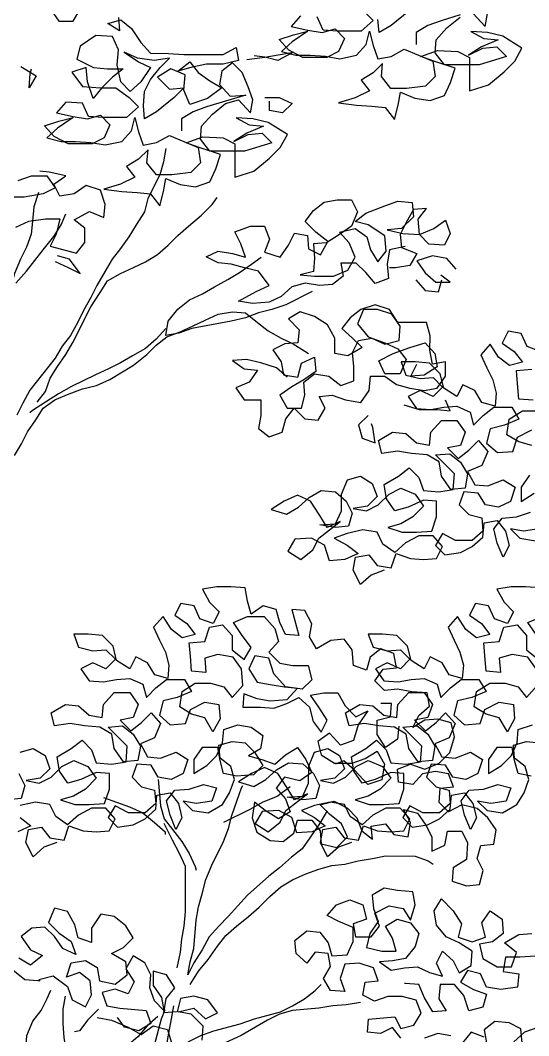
# Model space of a CAD drawing. Header units: inches. Extents: x 350994 to 353538, y 1581369 to 1583842.
# Drawn here: x 351454.016 to 351454.712, y 1583738.46 to 1583739.849 of the extents above; entities that cross this region are included whole.
import ezdxf

# ---------------------------------------------------------------- set-up
doc = ezdxf.new("R2010")
doc.units = ezdxf.units.IN
doc.header["$MEASUREMENT"] = 0
doc.linetypes.add('1', pattern=[0])
doc.layers.add('TREE', color=81, linetype='1')

# ---------------------------------------------------------------- blocks, each defined once
blk = doc.blocks.new('TREE_4')
at = {"color": 94}
for points in [[(1550.9, 7834.1), (1507.5, 7799.5), (1478.5, 7782.2), (1475.7, 7814)], [(1441, 7834.2), (1464.1, 7811.1), (1435.2, 7785.1), (1377.3, 7785.1), (1342.6, 7788.1), (1328.2, 7819.9)], [(1287.7, 7822.8), (1264.6, 7796.8), (1305.1, 7788.1), (1339.8, 7782.3), (1371.6, 7790.9), (1394.7, 7767.8), (1380.2, 7736), (1351.3, 7721.6), (1293.4, 7721.6), (1258.8, 7739), (1235.6, 7765), (1270.4, 7776.6), (1305.1, 7785.2), (1267.4, 7759.2), (1241.4, 7736.1), (1276.1, 7727.4), (1310.8, 7727.4), (1348.4, 7724.5), (1383.1, 7718.6), (1423.5, 7727.3), (1446.7, 7753.3), (1455.4, 7785.1), (1464, 7750.4), (1475.6, 7718.6), (1507.4, 7724.3), (1539.2, 7741.6), (1608.6, 7712.7), (1614.3, 7675.1), (1591.2, 7652), (1544.9, 7646.2), (1507.3, 7646.2), (1484.2, 7675.2), (1487.1, 7707), (1464, 7683.9), (1435.1, 7666.6), (1455.3, 7640.5), (1420.6, 7623.2), (1380.1, 7611.7), (1423.4, 7605.8), (1461, 7602.9), (1492.8, 7600), (1515.9, 7571.1), (1524.6, 7605.8), (1530.4, 7637.6), (1565.1, 7623.1), (1602.7, 7617.2), (1637.4, 7628.8), (1651.9, 7660.6), (1663.5, 7695.3), (1611.5, 7712.7), (1579.7, 7724.2), (1620.2, 7738.7), (1669.3, 7735.7), (1698.2, 7721.2), (1698.1, 7640.3), (1744.4, 7654.7), (1782, 7686.5), (1808.1, 7712.5), (1825.5, 7744.3), (1779.2, 7773.2), (1741.6, 7781.9), (1701.2, 7784.9), (1733, 7767.5), (1767.6, 7764.6), (1727.2, 7747.2), (1695.3, 7727), (1730, 7744.3), (1764.7, 7747.2), (1787.8, 7724.1), (1721.3, 7703.9), (1637.5, 7704), (1614.4, 7732.9), (1617.3, 7764.7), (1643.3, 7793.6), (1675.2, 7819.6)], [(1707, 7828.2), (1735.9, 7796.4), (1741.7, 7828.2)], [(1675.2, 7825.4), (1628.9, 7810.9), (1597.1, 7799.4), (1568.2, 7782.1), (1568.1, 7753.2)], [(680.5, 7838.8), (700.7, 7809.8), (735.4, 7809.8), (752.7, 7838.7)], [(845.2, 7818.4), (848.1, 7786.6), (819.2, 7803.9), (851, 7812.6), (877, 7792.3), (900.1, 7757.6), (923.2, 7731.6), (966.6, 7731.5), (1004.2, 7728.6), (1099.6, 7728.5), (1131.4, 7745.8), (1137.2, 7714), (1099.6, 7705.4), (1059.1, 7705.4), (1021.5, 7696.8), (989.7, 7688.1), (1018.6, 7711.2), (1038.8, 7685.2), (1067.7, 7664.9), (1096.6, 7647.5), (1061.9, 7621.6), (1018.5, 7607.1), (1004.1, 7641.9), (1007, 7679.4), (972.3, 7693.9), (940.5, 7673.7), (969.4, 7644.8), (1004.1, 7647.6), (981, 7624.5), (937.6, 7589.9), (908.6, 7572.5), (905.8, 7604.4), (908.7, 7639), (923.2, 7667.9), (946.3, 7696.8), (969.5, 7719.9), (931.9, 7714.2), (891.4, 7720), (859.6, 7734.5), (894.3, 7711.3), (923.2, 7696.9), (900, 7662.2), (874, 7639.1), (850.9, 7662.2), (842.2, 7702.7), (845.2, 7740.3), (830.7, 7772.1), (790.3, 7775), (752.7, 7749.1), (744, 7717.3), (784.4, 7697), (819.1, 7694.1), (856.7, 7694), (830.7, 7673.8), (804.6, 7647.8), (784.3, 7621.8), (769.9, 7662.3), (767.1, 7697), (732.4, 7685.5), (758.4, 7650.8), (801.7, 7647.8), (839.3, 7647.8), (871.1, 7624.6), (894.2, 7601.5), (865.3, 7575.5), (807.4, 7575.5), (772.7, 7578.5), (758.3, 7610.3), (717.8, 7613.2), (694.7, 7587.2), (735.2, 7578.5), (769.8, 7572.7), (801.7, 7581.3), (824.8, 7558.2), (810.3, 7526.4), (781.4, 7511.9), (723.5, 7512), (688.9, 7529.4), (665.7, 7555.4), (700.5, 7567), (735.2, 7575.6), (697.5, 7549.6), (671.5, 7526.5), (706.2, 7517.8), (740.9, 7517.8), (778.5, 7514.8), (813.2, 7509), (853.6, 7517.7), (876.8, 7543.7), (885.5, 7575.5), (894.1, 7540.8), (905.7, 7508.9), (937.5, 7514.7), (969.3, 7532), (1038.7, 7503), (1044.4, 7465.4), (1021.3, 7442.3), (975, 7436.6), (937.4, 7436.6), (914.3, 7465.6), (917.2, 7497.4), (894.1, 7474.3), (865.2, 7456.9), (885.4, 7430.9), (850.7, 7413.6), (810.2, 7402.1), (853.5, 7396.2), (891.1, 7393.3), (922.9, 7390.4), (946, 7361.4), (954.7, 7396.1), (960.5, 7427.9), (995.2, 7413.4), (1032.8, 7407.6), (1067.5, 7419.2), (1082, 7451), (1093.6, 7485.6), (1041.6, 7503), (1009.8, 7514.6), (1050.3, 7529), (1099.4, 7526.1), (1128.3, 7511.6), (1128.2, 7430.7), (1174.5, 7445.1), (1212.1, 7476.9), (1238.2, 7502.9), (1255.6, 7534.6), (1209.3, 7563.6), (1171.7, 7572.3), (1131.3, 7575.2), (1163.1, 7557.9), (1197.7, 7554.9), (1157.3, 7537.6), (1125.4, 7517.4), (1160.1, 7534.7), (1194.8, 7537.6), (1217.9, 7514.4), (1151.4, 7494.3), (1067.6, 7494.3), (1044.5, 7523.3), (1047.4, 7555.1), (1073.4, 7584), (1105.3, 7610), (1137.1, 7618.6), (1166, 7586.8), (1171.8, 7618.6), (1160.2, 7650.4), (1145.8, 7685.1), (1122.7, 7708.2), (1096.7, 7688), (1090.9, 7656.2), (1116.9, 7627.3), (1154.4, 7630.1), (1105.3, 7615.7), (1059, 7601.3), (1027.2, 7589.8), (998.3, 7572.5), (998.2, 7543.6)], [(1157.4, 7716.9), (1200.8, 7722.6), (1270.2, 7734.1), (1232.6, 7713.9), (1200.8, 7722.6), (1174.8, 7725.5)], [(608.1, 7700), (645.6, 7676.9), (628.2, 7648), (631.2, 7682.7), (634.1, 7694.2)], [(1200.7, 7624.3), (1235.4, 7624.3), (1267.2, 7609.8), (1244, 7586.7), (1212.2, 7592.5), (1212.3, 7615.6)], [(960.6, 7500.2), (954.8, 7468.4), (946.1, 7436.6), (917.1, 7378.8), (908.4, 7347), (888.2, 7315.2), (870.8, 7286.3), (850.5, 7257.4), (830.3, 7231.4), (812.9, 7202.5), (792.6, 7167.9), (778.1, 7139), (760.7, 7107.2), (746.3, 7078.3), (728.9, 7046.5), (708.6, 7020.5), (691.3, 6991.6), (630.5, 6913.6), (613.1, 6881.8), (598.6, 6852.9)], [(596, 7173.8), (622.1, 7202.7), (662.6, 7254.7), (688.6, 7286.5), (706, 7315.4), (717.6, 7341.4)], [(602, 7422.5), (633.8, 7434), (671.4, 7434), (691.6, 7405.1), (662.7, 7390.6), (616.4, 7382), (581.7, 7382)], [(596.1, 7309.7), (627.9, 7324.2), (668.4, 7329.9), (703.1, 7329.9), (694.4, 7292.3), (679.9, 7263.4), (743.5, 7246), (763.8, 7272), (763.8, 7306.7), (737.8, 7326.9), (775.4, 7347.1), (810.1, 7332.7), (813, 7364.5), (801.5, 7399.2), (766.8, 7410.8), (737.9, 7390.6), (703.2, 7384.8), (688.7, 7413.7), (717.7, 7433.9), (677.2, 7442.7), (654.1, 7445.6)], [(651.1, 7393.5), (639.5, 7358.8), (636.6, 7324.1), (633.7, 7292.3), (622.1, 7260.5), (607.6, 7231.7), (593.1, 7197), (575.7, 7133.4), (569.9, 7101.6), (564.1, 7066.9), (555.4, 7032.2), (543.8, 6994.6), (540.9, 6980.2)], [(647.8, 6884.7), (668, 6910.7), (679.6, 6942.5), (697, 6971.4), (717.3, 7000.2), (734.7, 7029.1), (778.1, 7115.8), (801.3, 7150.5), (818.6, 7179.4), (850.5, 7196.7), (882.3, 7211.2), (911.2, 7225.6), (940.1, 7242.9), (966.2, 7266), (989.3, 7289.1), (1015.4, 7312.2), (1047.2, 7338.2), (1073.2, 7364.2), (1084.8, 7381.6)], [(1541.5, 7262.6), (1503.9, 7254), (1498.1, 7219.3), (1501, 7184.6), (1469.2, 7173), (1446.1, 7199.1), (1423, 7222.2), (1385.4, 7222.3), (1391.1, 7190.5), (1365.1, 7170.2), (1333.3, 7167.4), (1298.6, 7173.2), (1266.8, 7164.5), (1240.7, 7141.4), (1211.8, 7127), (1171.3, 7124.2), (1136.6, 7130), (1180, 7153.1), (1211.8, 7167.5), (1185.9, 7202.2), (1151.2, 7210.9), (1119.4, 7219.6), (1087.6, 7222.5), (1058.7, 7237), (1087.6, 7251.4), (1122.3, 7245.6), (1154.1, 7236.9), (1142.5, 7268.7), (1128.1, 7297.7), (1165.7, 7312.1), (1200.4, 7312.1), (1211.9, 7280.2), (1200.4, 7248.5), (1237.9, 7236.9), (1258.2, 7265.8), (1272.7, 7294.6), (1304.5, 7288.8), (1307.3, 7257), (1336.2, 7242.5), (1353.6, 7274.3), (1324.7, 7297.5), (1298.7, 7323.5), (1319, 7349.5), (1345, 7369.8), (1376.8, 7375.5), (1411.5, 7375.5), (1426, 7346.6), (1411.5, 7311.9), (1382.5, 7291.7), (1350.7, 7271.4), (1318.9, 7268.6), (1321.8, 7233.9), (1318.9, 7202.1), (1287, 7193.4), (1321.7, 7190.5), (1368, 7190.5), (1402.7, 7204.9), (1420.1, 7236.7), (1405.7, 7271.4), (1382.6, 7297.4), (1420.1, 7306.1), (1449, 7285.8), (1457.7, 7254), (1475, 7225.1), (1495.3, 7251.1), (1492.4, 7288.7), (1452, 7314.7), (1420.2, 7323.4), (1446.2, 7343.6), (1492.5, 7360.9), (1524.3, 7372.5), (1559, 7369.6), (1561.8, 7334.9), (1532.9, 7306), (1498.2, 7303.1), (1535.8, 7294.4), (1576.3, 7291.5), (1611, 7305.9), (1639.9, 7326.1), (1651.4, 7294.3), (1637, 7265.4), (1599.4, 7268.3), (1576.3, 7291.5), (1573.4, 7329.1), (1593.7, 7355.1), (1561.9, 7352.2), (1544.5, 7320.4), (1530, 7291.5), (1532.9, 7259.7), (1570.4, 7245.2), (1553.1, 7216.3), (1518.4, 7210.6), (1503.9, 7210.6)], [(691.5, 7225.8), (723.3, 7211.3), (752.2, 7196.8), (726.2, 7231.5), (697.3, 7240.2)], [(1315.9, 7152.9), (1252.3, 7121.2), (1217.6, 7109.7), (1185.8, 7101), (1153.9, 7089.5), (1119.2, 7080.8), (1023.8, 7063.6), (992, 7052), (960.2, 7046.3), (966, 7081), (989.2, 7109.9), (1018.1, 7133), (1049.9, 7147.4), (1078.8, 7164.7), (1110.7, 7182), (1139.6, 7199.4), (1168.5, 7219.6), (1191.7, 7236.9)], [(1665.8, 7207.6), (1642.7, 7233.6), (1608, 7239.4), (1570.4, 7227.9), (1590.6, 7198.9), (1616.6, 7175.8), (1651.3, 7175.8), (1628.2, 7193.1)], [(1567.5, 7181.6), (1590.6, 7155.6), (1622.4, 7152.7), (1631.1, 7181.6)], [(592.7, 6754.6), (610.1, 6783.5), (624.6, 6812.4), (644.9, 6841.3), (662.2, 6870.2), (691.2, 6890.4), (725.9, 6904.8), (757.7, 6916.4), (792.4, 6925), (824.2, 6939.4), (882.1, 6974.1), (913.9, 7000.1), (937, 7023.2), (963.1, 7043.4), (994.9, 7054.9), (1026.7, 7069.4), (1055.6, 7083.8), (1087.5, 7098.2), (1122.2, 7104), (1154, 7101), (1182.9, 7077.9), (1208.9, 7057.6), (1240.6, 7040.2), (1269.5, 7025.8), (1298.4, 7008.4), (1307.1, 7002.6)], [(1255, 6944.8), (1229, 6968), (1191.4, 6979.6), (1156.7, 6988.3), (1122, 6985.4), (1150.9, 6965.2), (1182.7, 6962.2), (1162.5, 6933.3), (1130.7, 6918.9), (1150.9, 6890), (1191.4, 6889.9), (1191.3, 6852.4), (1185.5, 6820.6), (1211.5, 6800.3), (1243.3, 6811.8), (1252, 6843.6), (1272.3, 6869.6), (1298.3, 6843.6), (1330.1, 6840.7), (1347.5, 6869.6), (1333, 6898.5), (1364.8, 6901.3), (1396.6, 6889.8), (1434.2, 6883.9), (1454.5, 6912.8), (1457.4, 6947.5), (1492.1, 6947.5), (1521, 6927.2), (1552.8, 6918.5), (1587.5, 6912.7), (1619.3, 6918.5), (1639.6, 6947.4), (1639.6, 6982.1), (1607.8, 6976.3), (1602, 7011), (1602.1, 7045.7), (1593.4, 7077.5), (1524, 7077.6), (1503.8, 7109.4), (1469.1, 7121), (1434.4, 7109.5), (1408.4, 7089.2), (1388.1, 7063.2), (1414.1, 7040.1), (1437.2, 7016.9), (1402.5, 6996.7), (1370.7, 7002.5), (1370.8, 7040.1), (1353.4, 7071.9), (1321.6, 7092.2), (1287, 7103.8), (1258, 7086.5), (1284, 7060.4), (1281.1, 7028.6), (1249.3, 7025.8), (1220.4, 7011.4), (1240.6, 6982.4), (1246.3, 6950.6), (1281, 6944.8), (1289.7, 6979.5), (1321.6, 6993.9), (1324.4, 6959.2), (1295.5, 6939), (1266.6, 6921.7), (1237.6, 6901.5), (1254.9, 6869.6), (1289.6, 6869.6), (1298.3, 6901.4), (1295.5, 6933.2), (1321.5, 6953.4), (1356.2, 6947.6), (1385.1, 6924.5), (1416.9, 6936), (1416.9, 6970.7), (1414.1, 7005.4), (1428.6, 7034.3), (1460.4, 7040), (1492.2, 7025.6), (1526.9, 7034.2), (1529.8, 7068.9), (1509.6, 7097.8), (1474.9, 7109.4), (1440.2, 7109.5), (1425.7, 7074.8), (1451.7, 7042.9), (1492.2, 7028.4), (1524, 7014), (1544.2, 6987.9), (1529.7, 6953.2), (1492.1, 6953.3), (1477.7, 6985.1), (1512.4, 7002.4), (1552.9, 7016.8), (1590.5, 7028.4), (1613.6, 7002.3), (1619.3, 6970.5), (1587.5, 6950.3), (1555.7, 6947.4), (1570.2, 6976.3)], [(1490.8, 6476.1), (1458.9, 6464.5), (1432.9, 6441.4), (1415.6, 6476.1), (1421.4, 6507.9), (1453.2, 6513.7), (1473.4, 6487.6), (1508.1, 6481.8), (1519.7, 6516.5), (1554.4, 6504.9), (1586.2, 6502), (1618, 6504.9), (1632.5, 6533.8), (1609.4, 6559.8), (1574.7, 6559.8), (1542.9, 6542.5), (1516.8, 6519.4), (1487.9, 6539.7), (1473.5, 6568.6), (1438.8, 6574.4), (1401.2, 6565.8), (1369.4, 6554.2), (1401.2, 6536.9), (1427.2, 6516.6), (1395.4, 6502.2), (1357.8, 6499.3), (1346.2, 6536.9), (1314.5, 6554.3), (1274, 6551.4), (1256.6, 6522.5), (1288.4, 6502.3), (1317.3, 6525.4), (1331.8, 6554.3), (1383.9, 6594.7), (1352.1, 6580.3), (1334.7, 6609.2), (1311.6, 6643.9), (1279.9, 6658.4), (1248, 6644), (1216.2, 6623.8), (1253.8, 6612.2), (1282.7, 6629.5), (1308.8, 6652.6), (1337.7, 6669.9), (1372.4, 6667), (1398.4, 6643.8), (1412.8, 6614.9), (1404.1, 6583.1), (1372.3, 6580.3), (1334.7, 6586.1), (1372.3, 6588.9), (1386.8, 6620.7), (1386.8, 6661.2), (1401.3, 6695.9), (1433.1, 6704.5), (1462, 6687.2), (1473.6, 6655.3), (1450.4, 6632.2), (1415.7, 6626.5), (1447.5, 6620.7), (1476.4, 6635.1), (1502.5, 6661.1), (1531.4, 6675.5), (1566.1, 6661), (1586.3, 6632.1), (1560.3, 6606.1), (1531.3, 6588.8), (1499.5, 6580.1), (1534.2, 6568.6), (1568.9, 6568.5), (1606.5, 6571.4), (1618.1, 6606.1), (1618.1, 6643.6), (1586.3, 6646.6), (1548.7, 6629.3), (1516.9, 6620.6), (1496.7, 6649.5), (1490.9, 6684.2), (1525.7, 6704.4), (1551.7, 6724.7), (1574.8, 6701.5), (1586.3, 6669.7), (1623.9, 6666.8), (1658.6, 6672.5), (1661.6, 6710.1), (1615.3, 6756.4), (1650, 6759.3), (1676, 6739), (1693.4, 6710.1), (1687.5, 6675.4), (1652.8, 6672.5), (1629.7, 6704.4), (1624, 6739.1), (1595.1, 6756.4), (1557.5, 6759.4), (1522.8, 6765.2), (1485.2, 6759.4), (1476.6, 6791.2), (1511.3, 6811.4), (1543.1, 6808.5), (1569.1, 6785.4), (1600.9, 6779.6), (1603.8, 6811.4), (1629.9, 6840.2), (1667.5, 6840.2), (1687.7, 6811.3), (1676.1, 6779.5), (1644.3, 6773.7), (1670.3, 6747.7), (1696.3, 6767.9), (1719.5, 6791), (1742.6, 6765), (1728.1, 6730.3), (1693.4, 6715.9), (1710.7, 6684), (1742.5, 6681.1), (1780.1, 6695.5), (1809, 6678.2), (1797.4, 6643.5), (1768.5, 6629.1), (1736.7, 6634.9), (1719.3, 6663.8), (1684.6, 6666.7), (1673.1, 6634.9), (1696.2, 6611.8), (1728, 6603.1), (1730.8, 6571.3), (1704.8, 6548.2), (1664.3, 6548.2), (1632.5, 6565.6), (1615.1, 6536.7), (1638.2, 6513.5), (1675.8, 6519.3), (1704.8, 6533.7), (1730.8, 6556.8), (1733.7, 6591.5), (1765.5, 6597.3), (1785.8, 6571.2), (1794.4, 6536.5), (1779.9, 6507.6), (1765.5, 6542.3), (1756.8, 6577), (1777.1, 6603), (1811.8, 6605.9), (1846.5, 6617.4)], [(1866.7, 6576.9), (1829.1, 6571.2), (1797.3, 6577), (1820.4, 6553.8), (1858, 6548)], [(1843.7, 6707), (1823.4, 6678.2), (1823.4, 6643.5), (1855.2, 6663.7)], [(1870, 7007.7), (1838.2, 7019.3), (1823.8, 7051.1), (1792, 7056.9), (1777.5, 7028), (1806.4, 7007.8), (1826.6, 6981.7), (1794.8, 6973.1), (1768.8, 6993.4), (1748.6, 7025.2), (1725.4, 6999.2), (1739.9, 6967.4), (1754.3, 6938.4), (1762.9, 6906.6), (1760, 6874.8), (1728.2, 6883.5), (1710.9, 6912.5), (1682, 6926.9), (1667.5, 6898), (1635.7, 6918.3), (1627.1, 6953), (1601.1, 6979.1), (1566.4, 6982), (1531.7, 6982), (1543.2, 6950.2), (1577.9, 6941.5), (1609.7, 6944.4), (1632.8, 6921.2), (1609.7, 6898.1), (1577.9, 6912.6), (1549, 6898.1), (1569.2, 6869.2), (1603.9, 6866.3), (1635.7, 6872), (1667.5, 6874.9), (1699.3, 6860.4), (1707.9, 6828.6), (1731.1, 6851.7), (1757.1, 6871.9), (1800.5, 6871.9), (1817.8, 6843), (1783.1, 6828.5), (1748.4, 6819.9), (1739.7, 6785.2), (1765.7, 6762.1), (1803.3, 6764.9), (1814.9, 6799.6), (1849.6, 6816.9)], [(1849.6, 6779.3), (1817.8, 6788), (1788.9, 6805.4), (1794.7, 6843), (1826.5, 6863.2), (1864.1, 6863.2)], [(1852.5, 6889.2), (1817.9, 6892.1), (1815, 6929.7), (1812.1, 6961.5), (1849.7, 6964.4)], [(960.2, 7063.6), (937.1, 7037.6), (911, 7014.5), (879.2, 6997.2), (850.3, 6979.9), (821.3, 6965.5), (789.5, 6951), (731.7, 6922.2), (699.8, 6904.8), (636.2, 6864.4), (630.4, 6858.7)], [(1538.3, 6878.1), (1575.9, 6866.5), (1619.2, 6866.4), (1651, 6863.5), (1639.5, 6889.5)], [(1451.5, 6852.1), (1428.4, 6829), (1437, 6797.2), (1468.8, 6785.6), (1463.1, 6823.2), (1460.2, 6831.9)], [(696, 5814.8), (664.1, 5803.3), (638.1, 5780.2), (620.8, 5814.9), (626.6, 5846.7), (658.4, 5852.5), (678.6, 5826.4), (713.3, 5820.6), (724.9, 5855.3), (759.6, 5843.7), (791.4, 5840.8), (823.2, 5843.6), (837.7, 5872.5), (814.6, 5898.6), (779.9, 5898.6), (748.1, 5881.3), (722, 5858.2), (693.1, 5878.4), (678.7, 5907.4), (644, 5913.2), (606.4, 5904.5)], [(606.4, 5875.6), (632.4, 5855.4), (600.6, 5840.9)], [(603.6, 5982.6), (618, 5953.7), (609.3, 5921.9), (577.5, 5919)], [(606.5, 6034.7), (638.3, 6043.3), (667.2, 6025.9), (678.8, 5994.1), (655.6, 5971), (620.9, 5965.2), (652.7, 5959.4), (681.6, 5973.9), (707.7, 5999.9), (736.6, 6014.3), (771.3, 5999.8), (791.5, 5970.9), (765.5, 5944.9), (736.5, 5927.6), (704.7, 5918.9), (739.4, 5907.3), (774.1, 5907.3), (811.7, 5910.1), (823.3, 5944.8), (823.3, 5982.4), (791.5, 5985.3), (753.9, 5968), (722.1, 5959.4), (701.9, 5988.3), (696.1, 6023), (730.9, 6043.2), (756.9, 6063.4), (780, 6040.3), (791.5, 6008.5), (829.1, 6005.5), (863.8, 6011.3), (866.8, 6048.9), (820.5, 6095.2), (855.2, 6098), (881.2, 6077.8), (898.6, 6048.8), (892.7, 6014.2), (858, 6011.3), (834.9, 6043.1), (829.2, 6077.8), (800.3, 6095.2), (762.7, 6098.1), (728, 6103.9), (690.4, 6098.2), (681.8, 6130), (716.5, 6150.2), (748.3, 6147.3), (774.3, 6124.1), (806.1, 6118.3), (809, 6150.1), (835.1, 6179), (872.7, 6179), (892.9, 6150), (881.3, 6118.2), (849.5, 6112.5), (875.5, 6086.4), (901.5, 6106.7), (924.7, 6129.8), (947.8, 6103.7), (933.3, 6069), (898.6, 6054.6), (915.9, 6022.8), (947.7, 6019.9), (985.3, 6034.3), (1014.2, 6016.9), (1002.6, 5982.2), (973.7, 5967.8), (941.9, 5973.6), (924.5, 6002.6), (889.8, 6005.5), (878.3, 5973.7), (901.4, 5950.5), (933.2, 5941.8), (936, 5910), (910, 5886.9), (869.5, 5887), (837.7, 5904.3), (820.3, 5875.4), (843.4, 5852.3), (881, 5858), (910, 5872.5), (936, 5895.6), (938.9, 5930.3), (970.7, 5936), (991, 5910), (999.6, 5875.3), (985.1, 5846.4), (970.7, 5881.1), (962, 5915.8), (982.3, 5941.8), (1017, 5944.6), (1051.7, 5956.2), (1083.5, 5947.5), (1071.9, 5915.7), (1034.3, 5909.9), (1002.5, 5915.7), (1025.6, 5892.6), (1063.2, 5886.8), (1097.9, 5907), (1115.3, 5935.9), (1126.9, 5967.7), (1118.3, 5999.5), (1092.3, 6019.8), (1089.4, 6051.6), (1121.2, 6060.2), (1153, 6057.3), (1176.1, 6034.1), (1196.3, 6002.3), (1173.2, 5979.2), (1132.7, 5976.3), (1100.9, 5982.2), (1092.2, 6014), (1086.5, 6045.8), (1048.9, 6045.8), (1028.6, 6016.9), (1028.6, 5982.2), (1060.4, 6002.4), (1083.6, 6025.5), (1098.1, 6057.3), (1101, 6089.1), (1135.7, 6100.7), (1167.5, 6094.9), (1196.4, 6074.6), (1190.6, 6042.8), (1161.6, 6025.5), (1193.4, 6016.8), (1225.2, 6005.2), (1251.3, 6028.3), (1280.2, 6045.6), (1300.4, 6016.7), (1314.9, 5984.9), (1285.9, 5964.6), (1248.3, 5973.3), (1228.1, 5947.3), (1251.2, 5921.3), (1262.7, 5889.5), (1233.8, 5872.2), (1202, 5892.4), (1176, 5912.7), (1170.2, 5875.1), (1181.7, 5840.4), (1213.5, 5820.1), (1245.3, 5817.2), (1271.3, 5837.4), (1280, 5869.2), (1314.7, 5869.2), (1335, 5843.2), (1337.8, 5811.4), (1375.4, 5802.6), (1401.4, 5828.6), (1387, 5860.5), (1358.1, 5883.6), (1335, 5906.8), (1369.7, 5915.4), (1401.5, 5898), (1424.6, 5874.9), (1436.2, 5843.1), (1462.2, 5822.8), (1459.3, 5854.6), (1494, 5860.4), (1514.2, 5834.3), (1548.9, 5828.5), (1554.7, 5863.2), (1537.4, 5895), (1572.1, 5886.3), (1592.3, 5857.4), (1606.7, 5828.5), (1606.7, 5793.8), (1638.5, 5808.2), (1644.3, 5842.9), (1679, 5842.8), (1693.5, 5813.9), (1690.5, 5773.4), (1658.7, 5753.2), (1655.8, 5721.4), (1690.5, 5709.8), (1722.3, 5712.7), (1731, 5747.4), (1716.6, 5776.3), (1725.3, 5808.1), (1757.1, 5811), (1762.9, 5845.7), (1742.7, 5874.6), (1716.7, 5897.7), (1679.1, 5906.5), (1647.3, 5889.1), (1624.2, 5912.3), (1627.1, 5947), (1658.9, 5949.8), (1647.3, 5981.7), (1615.5, 5987.5), (1583.7, 5981.7), (1560.6, 5955.7), (1525.9, 5961.5), (1523, 5993.3), (1554.8, 6004.9), (1589.5, 5993.3), (1624.2, 6007.7), (1650.3, 6033.7), (1661.9, 6071.3), (1653.2, 6106), (1621.4, 6114.7), (1589.6, 6111.8), (1560.7, 6094.5), (1575.2, 6123.4), (1601.2, 6146.5), (1595.5, 6178.3), (1557.9, 6181.2), (1523.2, 6187.1), (1491.4, 6184.2), (1468.3, 6207.3), (1488.6, 6236.2), (1520.4, 6239.1), (1514.6, 6273.8), (1482.8, 6285.4), (1456.8, 6265.2), (1448.1, 6233.4), (1416.3, 6245), (1413.4, 6282.6), (1393.2, 6308.6), (1361.4, 6305.7), (1326.7, 6285.5), (1309.4, 6314.5), (1315.2, 6346.3), (1297.9, 6378.1), (1266.1, 6381), (1283.4, 6317.4), (1251.5, 6320.3), (1237.1, 6349.2), (1228.5, 6381), (1196.7, 6389.7), (1167.7, 6369.5), (1159.1, 6401.3), (1153.3, 6433.2), (1118.7, 6436.1), (1084, 6436.1), (1049.3, 6430.4), (1066.6, 6398.5), (1089.7, 6375.4), (1075.2, 6346.5), (1043.4, 6358.1), (1029, 6389.9), (997.2, 6395.7), (982.7, 6366.8), (1011.6, 6346.5), (1031.8, 6320.5), (1000, 6311.9), (974, 6332.1), (953.8, 6363.9), (930.6, 6337.9), (945.1, 6306.1), (959.5, 6277.2), (968.1, 6245.4), (965.2, 6213.6), (933.4, 6222.3), (916.1, 6251.2), (887.2, 6265.7), (872.7, 6236.8), (840.9, 6257.1), (832.3, 6291.8), (806.3, 6317.8), (771.6, 6320.7), (736.9, 6320.8), (748.4, 6289), (783.1, 6280.3), (814.9, 6283.1), (838, 6260), (814.9, 6236.9), (783.1, 6251.3), (754.2, 6236.9), (774.4, 6208), (809.1, 6205.1), (840.9, 6210.8), (872.7, 6213.7), (904.5, 6199.2), (913.1, 6167.4), (936.3, 6190.5), (962.3, 6210.7), (1005.7, 6210.7), (1023, 6181.7), (988.3, 6167.3), (953.6, 6158.7), (944.9, 6124), (970.9, 6100.8), (1008.5, 6103.7), (1020.1, 6138.4), (1054.8, 6155.7), (1089.5, 6149.9), (1092.3, 6115.2), (1075, 6083.4), (1054.8, 6118.1), (1023, 6126.8), (994.1, 6144.2), (999.9, 6181.7), (1031.7, 6202), (1069.3, 6201.9), (1101.1, 6193.2), (1121.3, 6167.2), (1147.3, 6196.1), (1144.5, 6236.6), (1124.3, 6265.5), (1086.7, 6271.3), (1054.9, 6262.7), (1057.7, 6228), (1023.1, 6230.9), (1020.2, 6268.5), (1017.3, 6300.3), (1054.9, 6303.1), (1066.5, 6337.8), (1098.3, 6343.6), (1121.4, 6317.5), (1121.4, 6282.8), (1150.3, 6259.7), (1167.7, 6288.6), (1144.6, 6320.4), (1124.4, 6349.3), (1159.1, 6363.8), (1199.5, 6363.7), (1225.5, 6334.8), (1234.2, 6303), (1211, 6277), (1237, 6250.9), (1268.8, 6245.1), (1306.4, 6245.1), (1315.1, 6210.4), (1291.9, 6187.3), (1251.4, 6193.1), (1222.5, 6224.9), (1211, 6262.5), (1176.3, 6268.3), (1161.8, 6236.5), (1182.1, 6204.7), (1213.9, 6198.9), (1248.5, 6193.1), (1280.3, 6190.2), (1254.3, 6161.3), (1213.8, 6158.4), (1182, 6164.2), (1150.2, 6175.8), (1147.3, 6144), (1190.7, 6144), (1222.5, 6141.1), (1254.3, 6152.6), (1283.2, 6167), (1309.2, 6143.9), (1317.9, 6109.2), (1338.1, 6083.1), (1352.6, 6112), (1332.3, 6143.9), (1312.1, 6172.8), (1343.9, 6178.5), (1378.6, 6178.5), (1396, 6146.7), (1422, 6120.6), (1450.9, 6135.1), (1427.7, 6100.4), (1416.1, 6062.8), (1384.3, 6051.3), (1358.3, 6080.2), (1329.4, 6060), (1338, 6028.2), (1369.8, 6007.9), (1413.2, 6007.9), (1445, 6019.4), (1473.9, 6036.7), (1491.2, 6004.9), (1485.4, 5967.3), (1450.7, 5955.8), (1418.9, 5990.5), (1392.9, 6013.7), (1372.7, 6005)], [(1411.3, 5814.8), (1379.5, 5803.3), (1353.4, 5780.2), (1336.1, 5814.9), (1341.9, 5846.7), (1373.7, 5852.5), (1393.9, 5826.4), (1428.6, 5820.6), (1440.2, 5855.3), (1474.9, 5843.7), (1506.7, 5840.8), (1538.5, 5843.6), (1553, 5872.5), (1529.9, 5898.6), (1495.2, 5898.6), (1463.4, 5881.3), (1437.3, 5858.2), (1408.4, 5878.4), (1394, 5907.4), (1359.3, 5913.2), (1321.7, 5904.5), (1289.9, 5893), (1321.7, 5875.6), (1347.7, 5855.4), (1315.9, 5840.9), (1278.3, 5838.1), (1266.8, 5875.7), (1235, 5893.1), (1194.5, 5890.2), (1177.1, 5861.3), (1208.9, 5841), (1237.8, 5864.1), (1252.3, 5893), (1304.4, 5933.5), (1272.6, 5919), (1255.3, 5948), (1232.2, 5982.7), (1200.4, 5997.2), (1168.6, 5982.7), (1136.7, 5962.5), (1174.3, 5950.9), (1203.2, 5968.3), (1229.3, 5991.4), (1258.2, 6008.7), (1292.9, 6005.8), (1318.9, 5982.6), (1333.3, 5953.7), (1324.6, 5921.9), (1292.8, 5919), (1255.2, 5924.8), (1292.8, 5927.7), (1307.3, 5959.5), (1307.4, 6000), (1321.8, 6034.7), (1353.7, 6043.3), (1382.6, 6025.9), (1394.1, 5994.1), (1370.9, 5971), (1336.2, 5965.2), (1368, 5959.4), (1397, 5973.9), (1423, 5999.9), (1451.9, 6014.3), (1486.6, 5999.8), (1506.8, 5970.9), (1480.8, 5944.9), (1451.9, 5927.6), (1420, 5918.9), (1454.7, 5907.3), (1489.4, 5907.3), (1527, 5910.1), (1538.6, 5944.8), (1538.6, 5982.4), (1506.8, 5985.3), (1469.2, 5968), (1437.4, 5959.4), (1417.2, 5988.3), (1411.5, 6023), (1446.2, 6043.2), (1472.2, 6063.4), (1495.3, 6040.3), (1506.9, 6008.5), (1544.5, 6005.5), (1579.2, 6011.3), (1582.1, 6048.9), (1535.9, 6095.2), (1570.6, 6098), (1596.6, 6077.8), (1613.9, 6048.8), (1608.1, 6014.2), (1573.4, 6011.3), (1550.3, 6043.1), (1544.5, 6077.8), (1515.6, 6095.2), (1478, 6098.1), (1443.3, 6103.9), (1405.8, 6098.2), (1397.1, 6130), (1431.8, 6150.2), (1463.6, 6147.3), (1489.6, 6124.1), (1521.4, 6118.3), (1524.3, 6150.1), (1550.4, 6179), (1588, 6179), (1608.2, 6150), (1596.6, 6118.2), (1564.8, 6112.5), (1590.8, 6086.4), (1616.8, 6106.7), (1640, 6129.8), (1663.1, 6103.7), (1648.6, 6069), (1613.9, 6054.6), (1631.2, 6022.8), (1663, 6019.9), (1700.6, 6034.3), (1729.5, 6016.9), (1717.9, 5982.2), (1689, 5967.8), (1657.2, 5973.6), (1639.9, 6002.6), (1605.2, 6005.5), (1593.6, 5973.7), (1616.7, 5950.5), (1648.5, 5941.8), (1651.3, 5910), (1625.3, 5886.9), (1584.8, 5887), (1553, 5904.3), (1535.7, 5875.4), (1558.8, 5852.3), (1596.4, 5858), (1625.3, 5872.5), (1651.3, 5895.6), (1654.3, 5930.3), (1686.1, 5936), (1706.3, 5910), (1714.9, 5875.3), (1700.4, 5846.4), (1686, 5881.1), (1677.4, 5915.8), (1697.6, 5941.8), (1732.3, 5944.6), (1767, 5956.2), (1798.8, 5947.5), (1787.2, 5915.7), (1749.6, 5909.9), (1717.8, 5915.7), (1741, 5892.6), (1778.5, 5886.8), (1813.3, 5907), (1830.6, 5935.9), (1842.2, 5967.7), (1833.6, 5999.5), (1807.6, 6019.8), (1804.7, 6051.6), (1836.5, 6060.2), (1868.3, 6057.3)], [(1848, 5976.3), (1816.2, 5982.2), (1807.6, 6014), (1801.8, 6045.8), (1764.2, 6045.8), (1744, 6016.9), (1743.9, 5982.2), (1775.8, 6002.4), (1798.9, 6025.5), (1813.4, 6057.3), (1816.3, 6089.1), (1851, 6100.7)], [(1868.7, 6433.2), (1834, 6436.1), (1799.3, 6436.1), (1764.6, 6430.4), (1781.9, 6398.5), (1805, 6375.4), (1790.5, 6346.5), (1758.7, 6358.1), (1744.3, 6389.9), (1712.5, 6395.7), (1698, 6366.8), (1726.9, 6346.5), (1747.1, 6320.5), (1715.3, 6311.9), (1689.3, 6332.1), (1669.1, 6363.9), (1646, 6337.9), (1660.4, 6306.1), (1674.8, 6277.2), (1683.5, 6245.4), (1680.5, 6213.6), (1648.7, 6222.3), (1631.4, 6251.2), (1602.5, 6265.7), (1588, 6236.8), (1556.2, 6257.1), (1547.6, 6291.8), (1521.6, 6317.8), (1486.9, 6320.7), (1452.2, 6320.8), (1463.8, 6289), (1498.4, 6280.3), (1530.2, 6283.1), (1553.4, 6260), (1530.2, 6236.9), (1498.4, 6251.3), (1469.5, 6236.9), (1489.7, 6208), (1524.4, 6205.1), (1556.2, 6210.8), (1588, 6213.7), (1619.8, 6199.2), (1628.4, 6167.4), (1651.6, 6190.5), (1677.6, 6210.7), (1721, 6210.7), (1738.3, 6181.7), (1703.6, 6167.3), (1668.9, 6158.7), (1660.2, 6124), (1686.2, 6100.8), (1723.8, 6103.7), (1735.4, 6138.4), (1770.1, 6155.7), (1804.8, 6149.9), (1807.7, 6115.2), (1790.3, 6083.4), (1770.1, 6118.1), (1738.3, 6126.8), (1709.4, 6144.2), (1715.2, 6181.7), (1747, 6202), (1784.6, 6201.9), (1816.4, 6193.2), (1836.6, 6167.2), (1862.7, 6196.1)], [(1859.8, 6236.6), (1839.6, 6265.5), (1802, 6271.3), (1770.2, 6262.7), (1773.1, 6228), (1738.4, 6230.9), (1735.5, 6268.5), (1732.7, 6300.3), (1770.2, 6303.1), (1781.8, 6337.8), (1813.7, 6343.6), (1836.8, 6317.5), (1836.7, 6282.8), (1865.6, 6259.7)], [(1859.9, 6320.4), (1839.7, 6349.3), (1874.4, 6363.8)], [(1526, 6097.4), (1523.1, 6065.6), (1494.2, 6045.4), (1474, 6077.2), (1474, 6111.9), (1505.8, 6120.6), (1508.7, 6152.4), (1482.7, 6152.4)], [(941.9, 5967.8), (947.6, 5904.2), (956.2, 5872.4), (976.4, 5846.4), (999.5, 5817.4), (1016.9, 5788.5), (1031.3, 5756.7), (1034.2, 5748)], [(1352.4, 5892.3), (1332.1, 5857.6), (1291.6, 5799.8), (1265.5, 5779.6), (1236.6, 5753.6), (1210.5, 5733.4), (1158.4, 5687.2), (1112.1, 5635.2), (1089, 5612.1), (1065.8, 5586.1), (1048.5, 5554.3), (1028.2, 5522.5), (1013.7, 5493.6), (1019.5, 5525.4), (1028.2, 5557.2), (1034.1, 5626.6), (1039.9, 5658.4), (1048.6, 5690.2), (1057.3, 5724.9), (1071.8, 5759.6), (1100.7, 5817.4), (1112.3, 5849.1), (1121, 5880.9), (1132.6, 5915.6), (1144.2, 5947.4), (1147.1, 5953.2)], [(1262.8, 5950.2), (1230.9, 5927.1), (1196.2, 5912.7), (1164.4, 5895.4), (1100.8, 5863.6)], [(808.8, 5924.6), (872.4, 5901.4), (904.2, 5886.9), (933.1, 5863.8), (959.1, 5840.6), (959.1, 5834.8)], [(987.7, 5511), (996.4, 5548.6), (999.3, 5580.4), (1005.1, 5612.2), (1008.1, 5646.9), (1008.2, 5756.7), (993.7, 5788.5), (976.4, 5820.4), (956.2, 5860.9)], [(1019.5, 5470.5), (1039.7, 5502.3), (1062.9, 5531.1), (1086.1, 5562.9), (1106.3, 5588.9), (1132.4, 5612), (1161.3, 5635.1), (1187.3, 5658.3), (1213.4, 5684.2), (1239.4, 5707.4), (1268.4, 5724.7), (1300.2, 5739.1), (1332, 5750.6), (1363.8, 5759.3), (1395.6, 5762.1), (1427.4, 5770.8), (1462.1, 5776.5), (1493.9, 5782.3), (1566.2, 5782.2), (1598, 5770.6), (1609.6, 5762)], [(2068.9, 5327.8), (2068.9, 5365.4), (2034.2, 5374.1), (2002.4, 5365.5), (2025.6, 5394.4), (2005.4, 5420.4), (1976.4, 5403.1), (1944.6, 5400.2), (1912.8, 5408.9), (1889.7, 5385.8), (1863.6, 5365.6), (1831.8, 5354.1), (1805.8, 5331)], [(1826, 5328.1), (1823.1, 5362.8), (1794.3, 5377.2), (1759.6, 5380.2), (1733.5, 5359.9), (1739.3, 5328.1)], [(1733.5, 5342.6), (1701.7, 5354.2), (1681.4, 5328.2)], [(1652.5, 5345.6), (1620.7, 5351.4), (1588.9, 5339.8)], [(1531.1, 5339.9), (1510.9, 5365.9), (1482, 5351.5), (1450.2, 5354.4), (1453.1, 5386.2), (1516.7, 5392), (1531.1, 5363), (1562.9, 5371.7), (1580.3, 5400.6), (1568.8, 5432.4), (1534.1, 5441.1), (1499.4, 5441.1), (1467.6, 5429.6), (1438.7, 5444.1), (1444.5, 5475.9), (1476.3, 5478.7), (1464.8, 5510.5), (1430.1, 5522.1), (1395.4, 5519.3), (1383.8, 5484.6), (1395.3, 5452.8), (1360.6, 5455.7), (1343.3, 5484.6), (1360.7, 5513.5), (1354.9, 5545.3), (1323.1, 5548.3), (1302.9, 5522.3), (1276.9, 5545.4), (1274, 5577.2), (1302.9, 5600.3), (1334.7, 5597.4), (1355, 5571.4), (1363.6, 5539.5), (1401.2, 5542.4), (1415.7, 5574.2), (1415.7, 5608.9), (1381, 5623.4), (1352.1, 5637.9), (1375.3, 5663.9), (1407.1, 5675.4), (1438.9, 5663.8), (1447.5, 5629.1), (1415.7, 5617.6), (1421.5, 5585.8), (1459.1, 5585.7), (1479.3, 5611.7), (1467.8, 5643.5), (1502.5, 5660.9), (1537.2, 5655), (1554.5, 5626.1), (1566.1, 5663.7), (1560.3, 5695.5), (1522.8, 5698.4), (1491, 5704.2), (1462, 5686.9), (1464.9, 5655.1), (1476.4, 5623.3), (1456.2, 5594.4), (1447.5, 5559.7), (1485, 5551), (1519.7, 5551), (1511.1, 5582.8), (1493.8, 5611.7), (1522.7, 5629), (1554.5, 5620.3), (1574.7, 5594.3), (1566, 5562.5), (1542.9, 5533.6), (1511, 5527.8), (1479.2, 5525), (1508.1, 5504.7), (1539.9, 5510.5), (1571.7, 5513.3), (1600.6, 5498.9), (1632.4, 5490.1), (1618, 5522), (1632.5, 5550.9), (1658.5, 5527.7), (1672.9, 5498.8), (1701.9, 5516.1), (1704.8, 5550.8), (1673, 5571.1), (1641.2, 5585.6), (1618.1, 5614.5), (1612.3, 5649.2), (1629.7, 5678.1), (1658.6, 5649.1), (1678.8, 5617.3), (1670.1, 5585.5), (1704.8, 5573.9), (1736.6, 5585.5), (1728, 5620.2), (1748.2, 5649.1), (1777.1, 5628.8), (1780, 5594.1), (1754, 5573.9), (1722.1, 5568.1), (1730.8, 5533.4), (1765.5, 5513.2), (1800.2, 5513.1), (1811.8, 5547.8), (1782.9, 5571), (1817.6, 5591.2), (1849.4, 5594)], [(1858, 5539.1), (1820.4, 5536.2), (1785.7, 5536.3), (1779.9, 5501.6), (1817.5, 5495.8), (1814.6, 5464), (1774.1, 5458.2), (1739.4, 5464), (1725, 5495.8), (1693.2, 5504.5), (1675.8, 5475.7), (1707.6, 5458.3), (1739.4, 5446.7), (1730.7, 5414.9), (1696, 5406.2), (1684.4, 5443.8), (1661.3, 5469.9), (1626.6, 5469.9), (1623.7, 5435.2), (1641, 5406.3), (1609.2, 5403.4), (1589, 5438.1), (1574.6, 5470), (1542.8, 5472.9), (1539.9, 5472.9)], [(652.3, 5482.4), (687, 5491), (721.7, 5465), (733.2, 5433.1), (765, 5415.8), (779.5, 5444.7), (776.6, 5479.4), (750.6, 5499.6), (718.8, 5488.1), (730.4, 5522.8), (765.1, 5528.5), (794, 5511.2), (799.7, 5479.3), (837.3, 5470.6), (866.2, 5493.7), (863.4, 5525.5), (828.7, 5545.8), (857.6, 5560.2), (880.8, 5583.4), (863.5, 5612.3), (834.6, 5635.4), (802.8, 5641.3), (779.6, 5606.6), (779.6, 5571.9), (747.8, 5583.5), (739.1, 5615.3), (721.8, 5647.1), (690, 5655.8), (675.5, 5621.1), (701.5, 5595.1), (730.4, 5574.8), (742, 5543), (710.2, 5557.5), (690, 5586.4), (666.9, 5609.6), (635, 5606.7), (609, 5586.5), (632.1, 5554.7), (661, 5540.2), (632.1, 5517.1), (603.2, 5534.5)], [(588.7, 5505.6), (617.6, 5482.4), (649.4, 5479.5), (655.2, 5479.5)], [(793.9, 5389.7), (828.6, 5383.9), (869, 5366.5), (900.8, 5349.1), (929.7, 5369.4), (964.4, 5360.7), (976, 5323.1)], [(1048.3, 5334.6), (1051.2, 5369.2), (1022.3, 5398.2), (990.5, 5404), (1028.1, 5412.6), (1057, 5386.6), (1085.9, 5401), (1062.8, 5432.8), (1028.1, 5441.5), (996.3, 5435.8), (987.6, 5404), (955.8, 5401.1), (961.6, 5435.8), (981.9, 5461.8), (961.7, 5493.7), (929.9, 5502.4), (929.8, 5467.7), (950, 5438.7), (955.8, 5406.9), (932.7, 5430.1), (921.2, 5461.9), (924.1, 5493.7), (909.6, 5522.6), (880.7, 5540), (863.4, 5508.2), (883.6, 5476.4), (869.1, 5447.5), (837.3, 5459.1), (805.5, 5450.4), (817, 5418.6), (848.8, 5412.8), (912.4, 5407), (924, 5375.1), (895, 5357.8), (860.4, 5366.5), (843, 5389.7)], [(727.2, 5161.4), (712.7, 5129.6), (698.2, 5094.9), (680.8, 5066), (617.1, 4956.2), (617.2, 5034.3), (617.2, 5103.6), (620.2, 5135.4), (623.1, 5170.1), (623.1, 5204.8), (620.3, 5239.5), (620.3, 5311.8), (623.2, 5346.5), (637.7, 5381.2), (658, 5407.2), (672.5, 5436.1), (681.2, 5456.3)], [(978.9, 5418.5), (973.1, 5386.7), (967.3, 5352), (961.5, 5320.2), (947, 5291.3), (941.2, 5259.5), (967.2, 5279.7), (987.5, 5311.5), (1016.4, 5331.7), (1045.4, 5346.1), (1077.2, 5357.7), (1140.8, 5374.9), (1175.5, 5386.5), (1239.1, 5403.8), (1268.1, 5418.2), (1297, 5435.5), (1323, 5455.7), (1337.5, 5470.2)], [(715.9, 5441.8), (710, 5410), (710, 5375.3), (712.9, 5340.6), (718.6, 5308.8), (724.4, 5274.1), (735.9, 5210.5), (738.8, 5187.4)], [(1432.9, 5426.7), (1398.2, 5421), (1366.4, 5418.1), (1331.7, 5412.4), (1268.1, 5406.6), (1236.2, 5398), (1207.3, 5383.6), (1178.4, 5366.2), (1143.7, 5346), (1048.2, 5302.7)], [(645.7, 4612.1), (654.4, 4646.8), (671.8, 4675.7), (692, 4701.7), (726.8, 4759.5), (741.3, 4788.4), (781.8, 4840.4), (810.8, 4904), (822.4, 4935.8), (839.8, 4999.4), (845.6, 5034), (863, 5097.6), (871.7, 5132.3), (880.4, 5164.1), (892, 5195.9), (900.7, 5227.7), (912.3, 5259.5), (921, 5291.3), (932.6, 5323.1), (950, 5386.7), (958.7, 5409.8)], [(796.8, 5410), (770.7, 5384), (750.5, 5358), (738.9, 5355.1)], [(941.3, 5392.5), (915.3, 5369.4), (892.1, 5343.4), (866.1, 5320.3), (837.2, 5300.1), (808.2, 5285.6), (779.3, 5268.3), (779.3, 5265.4)]]:
    blk.add_lwpolyline(points, dxfattribs=at)

msp = doc.modelspace()

# ---------------------------------------------------------------- block references
at = {"layer": 'TREE', "lineweight": 5, "xscale": 0.0005632341344607994, "yscale": 0.0005632341490127146, "zscale": 0.0005632341444477617}
msp.add_blockref('TREE_4', (351453.6742, 1583735.4488), dxfattribs=at)

doc.saveas('drawing.dxf')
